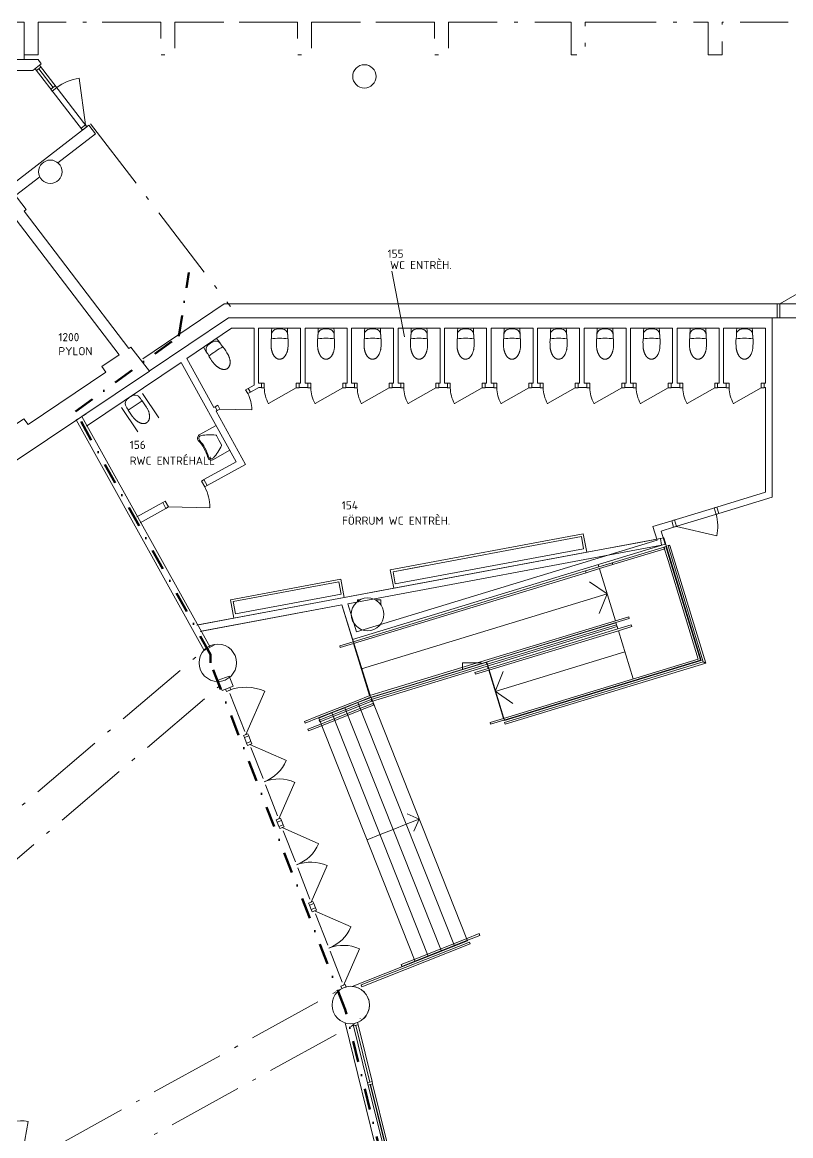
# Model space of a CAD drawing. Header units: millimetres. Extents: x -106764 to 80178, y -104573 to 57950.
# Drawn here: x 44226 to 60672, y 15084 to 38909 of the extents above; entities that cross this region are included whole.
import ezdxf

# ---------------------------------------------------------------- set-up
doc = ezdxf.new("R2010")
doc.units = ezdxf.units.MM
doc.header["$LTSCALE"] = 100
doc.linetypes.add('Brand EI 60', pattern=[10.5, 4.5, -3, 0, -3])
doc.linetypes.add('IMPORT-A_PSTRECK_4', pattern=[24, 16, -3.6, 0.8, -3.6])
for name, color, linetype, lineweight in [('A-------T--', 1, 'Continuous', 13), ('A----004E-N', 4, 'Continuous', 13), ('A-13G---EDN', 1, 'Continuous', 9), ('A-27C---E-N', 7, 'Continuous', 18), ('A-27C---EJN', 1, 'Continuous', 9), ('A-27D---E-N', 7, 'Continuous', 9), ('A-3312-EA-', 3, 'Continuous', 9), ('A-42D--CE-N', 1, 'Continuous', 9), ('A-42D--FE-N', 1, 'Continuous', 9), ('A-43CB--E-N', 3, 'Continuous', 18), ('A-44B---E-N', 1, 'Continuous', 9), ('A-45BY--E-N', 1, 'Continuous', 9), ('A-45CA--E-N', 1, 'Continuous', 9), ('A-5-----E-N', 1, 'Continuous', 9), ('A-A-NTA-T2N', 1, 'Continuous', 13), ('A-B-B-EI-60', 6, 'Brand EI 60', 100), ('A-STOMME', 3, 'Continuous', 9), ('A030', 7, 'Continuous', 9), ('A030-O', 1, 'IMPORT-A_PSTRECK_4', 9), ('A037', 1, 'IMPORT-A_PSTRECK_4', 9), ('A040-O', 1, 'IMPORT-A_PSTRECK_4', 9), ('A045', 1, 'Continuous', 9), ('A046', 1, 'Continuous', 9), ('A120', 9, 'Continuous', 9), ('A120-NR', 9, 'Continuous', 9)]:
    doc.layers.add(name, color=color, linetype=linetype, lineweight=lineweight)
doc.styles.add('ISOCPEUR_1', font='isocpeur.ttf', dxfattribs={"height": 500.025001})
doc.styles.add('ISOCPEUR_3', font='isocpeur.ttf', dxfattribs={"height": 175})

# ---------------------------------------------------------------- blocks, each defined once
blk = doc.blocks.new('CW Pardörr-Glas-Ram - Bef parti_par_mot Mässan Entré 8-9916640-A-40_P0010')
at = {"layer": 'A-13G---EDN'}
for p, q in [((-855, 5), (-250, 610)), ((855, 5), (250, 610))]:
    blk.add_line(p, q, dxfattribs=at)
for centre, start, end in [((-855, 5), 0, 45), ((855, 5), 135, 180)]:
    blk.add_arc(centre, 855, start, end, dxfattribs=at)
at = {"layer": 'A-42D--CE-N'}
for p, q in [((-785, 5), (-70, 5)), ((70, 5), (785, 5))]:
    blk.add_line(p, q, dxfattribs=at)
blk = doc.blocks.new('Rectangular Mullion - 50x100-9916565-A-40_P0010')
at = {"layer": 'A-42D--FE-N'}
for p, q in [((-50, 50), (0, 50)), ((-50, -50), (-50, 50)), ((0, 50), (0, -50)), ((0, -50), (-50, -50))]:
    blk.add_line(p, q, dxfattribs=at)
blk = doc.blocks.new('Rectangular Mullion - 50x100-4116405-A-40_P0010')
at = {"layer": 'A-42D--FE-N'}
for p, q in [((0, 50), (-50, 50)), ((-50, 50), (-50, -50)), ((0, -50), (0, 50)), ((-50, -50), (0, -50))]:
    blk.add_line(p, q, dxfattribs=at)
blk = doc.blocks.new('System Panel - Fyllning 100-9916646-A-40_P0010')
at = {"layer": 'A-42D--FE-N'}
for p, q in [((50, 50), (-50, 50)), ((-50, 50), (-50, -50)), ((50, -50), (50, 50)), ((-50, -50), (50, -50))]:
    blk.add_line(p, q, dxfattribs=at)
blk = doc.blocks.new('Rectangular Mullion - 50x100-9916536-A-40_P0010')
at = {"layer": 'A-42D--FE-N'}
for p, q in [((-25, 50), (25, 50)), ((-25, -50), (-25, 50)), ((25, 50), (25, -50)), ((25, -50), (-25, -50))]:
    blk.add_line(p, q, dxfattribs=at)
blk = doc.blocks.new('CW Pardörr-Glas-Ram - Bef parti_par_mot Mässan Entré 8-9916597-A-40_P0010')
at = {"layer": 'A-13G---EDN'}
for p, q in [((-855, 5), (-250, 610)), ((855, 5), (250, 610))]:
    blk.add_line(p, q, dxfattribs=at)
for centre, start, end in [((-855, 5), 0, 45), ((855, 5), 135, 180)]:
    blk.add_arc(centre, 855, start, end, dxfattribs=at)
at = {"layer": 'A-42D--CE-N'}
for p, q in [((-785, 5), (-70, 5)), ((70, 5), (785, 5))]:
    blk.add_line(p, q, dxfattribs=at)
blk = doc.blocks.new('System Panel - Fyllning 100-9916619-A-40_P0010')
at = {"layer": 'A-42D--FE-N'}
for p, q in [((50, 50), (-50, 50)), ((-50, 50), (-50, -50)), ((50, -50), (50, 50)), ((-50, -50), (50, -50))]:
    blk.add_line(p, q, dxfattribs=at)
blk = doc.blocks.new('CW Dörr-Glas-Ram_Bef - Bef parti_enkel_mot Mässan Entré 8-9917968-A-40_P0010')
at = {"layer": 'A-13G---EDN'}
blk.add_line((-505, -5), (209, -720), dxfattribs=at)
blk.add_arc((-505, -5), 1010, 315, 360, dxfattribs=at)
at = {"layer": 'A-42D--CE-N'}
blk.add_line((-435, -5), (435, -5), dxfattribs=at)
blk = doc.blocks.new('System Panel - Fyllning 100-9917974-A-40_P0010')
at = {"layer": 'A-42D--FE-N'}
for p, q in [((64, 50), (-64, 50)), ((-64, 50), (-64, -50)), ((64, -50), (64, 50)), ((-64, -50), (64, -50))]:
    blk.add_line(p, q, dxfattribs=at)
blk = doc.blocks.new('System Panel - Partiglas_ tunnt-9919870-A-40_P0010')
at = {"layer": 'A-42D--FE-N'}
for p, q in [((638, 1), (-638, 1)), ((-638, 1), (-638, -1)), ((638, -1), (638, 1)), ((-638, -1), (638, -1))]:
    blk.add_line(p, q, dxfattribs=at)
blk = doc.blocks.new('System Panel - Partiglas_ tunnt-9919869-A-40_P0010')
at = {"layer": 'A-42D--FE-N'}
for p, q in [((625, 1), (-625, 1)), ((-625, 1), (-625, -1)), ((625, -1), (625, 1)), ((-625, -1), (625, -1))]:
    blk.add_line(p, q, dxfattribs=at)
blk = doc.blocks.new('Rectangular Mullion - 50x100-9919105-A-40_P0010')
at = {"layer": 'A-42D--FE-N'}
for p, q in [((51933, -14931), (51627, -16170)), ((52031, -14955), (51725, -16194))]:
    blk.add_line(p, q, dxfattribs=at)
blk = doc.blocks.new('Rectangular Mullion - 50x100-9919106-A-40_P0010')
at = {"layer": 'A-42D--FE-N'}
for p, q in [((52882, -11095), (52581, -12309)), ((52979, -11119), (52679, -12333))]:
    blk.add_line(p, q, dxfattribs=at)
blk = doc.blocks.new('Rectangular Mullion - 50x100-9919871-A-40_P0010')
at = {"layer": 'A-42D--FE-N'}
for p, q in [((-50, 50), (0, 50)), ((-50, -50), (-50, 50)), ((0, 50), (0, -50)), ((0, -50), (-50, -50))]:
    blk.add_line(p, q, dxfattribs=at)
blk = doc.blocks.new('Rectangular Mullion - 50x100-9919868-A-40_P0010')
at = {"layer": 'A-42D--FE-N'}
for p, q in [((-25, 50), (25, 50)), ((-25, -50), (-25, 50)), ((25, 50), (25, -50)), ((25, -50), (-25, -50))]:
    blk.add_line(p, q, dxfattribs=at)
blk = doc.blocks.new('M_Concrete-Round-Column - 700 mm-9914613-A-40_P0010')
at = {"layer": 'A-27D---E-N'}
for start, end in [(360, 180), (180, 360)]:
    blk.add_arc((0, 0), 350, start, end, dxfattribs=at)
blk = doc.blocks.new('Pelare - Betong - Rektangulär - 400x400-10072587-A-40_P0010')
at = {"layer": 'A-27D---E-N'}
for p, q in [((-200, 200), (200, 200)), ((-200, 57), (-200, 200)), ((200, 200), (200, 179))]:
    blk.add_line(p, q, dxfattribs=at)
blk = doc.blocks.new('Pelare - Betong - Rektangulär - 500x500-10072886-A-40_P0010')
at = {"layer": 'A-27D---E-N'}
for p, q in [((-250, 250), (-196, 250)), ((-250, 215), (-250, 250)), ((129, 250), (250, 250)), ((250, 250), (250, 144))]:
    blk.add_line(p, q, dxfattribs=at)
blk = doc.blocks.new('A-40_P0010_Ej modellerat_dwg_Innerdörr standard - D10A-4348392-A-40-P-010-10184486-A-40_P0010')
at = {"layer": 'A-42D--CE-N'}
blk.add_line((430, 72), (492, 72), dxfattribs=at)
at = {"layer": 'A-42D--CE-N', "flags": 128}
for points in [[(492, -72), (430, -72), (430, 72), (-337, 515)], [(-518, 72), (-455, 72), (-455, -72), (-518, -72)]]:
    blk.add_lwpolyline(points, dxfattribs=at)
at = {"layer": 'A-42D--CE-N'}
blk.add_arc((430, 72), 885, 150, 180, dxfattribs=at)
blk = doc.blocks.new('A-40_P0010_Ej modellerat_dwg_Innerdörr standard - D8A-3693973-A-40-P-010-10184487-A-40_P0010')
at = {"layer": 'A-42D--CE-N'}
blk.add_line((330, 47), (392, 47), dxfattribs=at)
at = {"layer": 'A-42D--CE-N', "flags": 128}
for points in [[(392, -48), (330, -48), (330, 47), (-263, 390)], [(-418, 47), (-355, 47), (-355, -48), (-418, -48)]]:
    blk.add_lwpolyline(points, dxfattribs=at)
at = {"layer": 'A-42D--CE-N'}
blk.add_arc((330, 47), 685, 150, 180, dxfattribs=at)
blk = doc.blocks.new('A-40_P0010_Ej modellerat_dwg_Innerdörr standard - D8A-3693974-A-40-P-010-10184488-A-40_P0010')
at = {"layer": 'A-42D--CE-N'}
blk.add_line((330, -48), (392, -48), dxfattribs=at)
at = {"layer": 'A-42D--CE-N', "flags": 128}
for points in [[(-418, -48), (-355, -48), (-355, 47), (-418, 47)], [(392, 47), (330, 47), (330, -48), (-263, -390)]]:
    blk.add_lwpolyline(points, dxfattribs=at)
at = {"layer": 'A-42D--CE-N'}
blk.add_arc((330, -48), 685, 180, 210, dxfattribs=at)
blk = doc.blocks.new('A-40_P0010_Ej modellerat_dwg_Innerdörr standard - D10C-3836224-A-40-P-010-10184489-A-40_P0010')
at = {"layer": 'A-42D--CE-N'}
blk.add_line((430, 72), (492, 72), dxfattribs=at)
at = {"layer": 'A-42D--CE-N', "flags": 128}
for points in [[(492, -72), (430, -72), (430, 72), (-337, 515)], [(-518, 72), (-455, 72), (-455, -72), (-518, -72)]]:
    blk.add_lwpolyline(points, dxfattribs=at)
at = {"layer": 'A-42D--CE-N'}
blk.add_arc((430, 72), 885, 150, 180, dxfattribs=at)
blk = doc.blocks.new('A-40_P0010_Ej modellerat_dwg_Handrail Type - Handrail_Internal_-V8-A-40-P-010-10184513-A-40_P0010')
at = {"layer": 'A-45BY--E-N', "flags": 128}
blk.add_lwpolyline([(320897, 194155), (321229, 193318), (321340, 193039), (321377, 193054), (321266, 193333), (320934, 194169), (320824, 194448), (320786, 194433)], close=True, dxfattribs=at)
blk = doc.blocks.new('A-40_P0010_Ej modellerat_dwg_Handrail Type - Handrail_Internal_-V9-A-40-P-010-10184514-A-40_P0010')
at = {"layer": 'A-45BY--E-N', "flags": 128}
blk.add_lwpolyline([(315859, 192155), (316302, 191040), (316413, 190761), (316450, 190776), (316339, 191055), (315897, 192170), (315786, 192449), (315749, 192434)], close=True, dxfattribs=at)
blk = doc.blocks.new('A-40_P0010_Ej modellerat_dwg_Railing - 40 x 12mm-V10-A-40-P-010-10184515-A-40_P0010')
at = {"layer": 'A-45BY--E-N'}
for p, q in [((20, 0), (20, -3)), ((-20, -6), (-20, -5))]:
    blk.add_line(p, q, dxfattribs=at)
blk = doc.blocks.new('A-40_P0010_Ej modellerat_dwg_Railing - Railing-1477839-A-40-P-010-10184516-A-40_P0010')
at = {"layer": 'A-45BY--E-N'}
for p, q in [((321421, 193080), (321423, 193080)), ((321423, 193080), (321434, 193084)), ((321435, 193084), (321439, 193085)), ((321440, 193085), (321444, 193087))]:
    blk.add_line(p, q, dxfattribs=at)
at = {"layer": 'A-45BY--E-N', "flags": 128}
blk.add_lwpolyline([(321421, 193080), (321420, 193080), (323020, 187826), (323058, 187838), (321459, 193091)], dxfattribs=at)
at = {"rotation": 196.9319157025189}
blk.add_blockref('A-40_P0010_Ej modellerat_dwg_Railing - 40 x 12mm-V10-A-40-P-010-10184515-A-40_P0010', (321439, 193085), dxfattribs=at)
blk = doc.blocks.new('A-40_P0010_Ej modellerat_dwg_Railing - 40 x 12mm-V11-A-40-P-010-10184518-A-40_P0010')
at = {"layer": 'A-45BY--E-N', "flags": 128}
blk.add_lwpolyline([(20, 0), (20, -6), (-20, -6), (-20, 0)], dxfattribs=at)
blk = doc.blocks.new('A-40_P0010_Ej modellerat_dwg_Railing - Railing-1477927-A-40-P-010-10184519-A-40_P0010')
at = {"layer": 'A-45BY--E-N', "flags": 128}
blk.add_lwpolyline([(320970, 190233), (320931, 190222), (322238, 185931), (324758, 186698), (324747, 186737), (322264, 185981)], close=True, dxfattribs=at)
at = {"layer": 'A-45BY--E-N'}
blk.add_open_spline([(322238, 185931), (322238, 185931), (322238, 185931), (322239, 185933), (322239, 185934), (322240, 185936), (322241, 185937), (322242, 185939), (322243, 185941), (322244, 185943), (322245, 185945), (322246, 185946), (322247, 185948), (322247, 185949), (322248, 185951), (322249, 185953), (322250, 185954), (322251, 185956), (322252, 185958), (322253, 185959), (322253, 185961), (322254, 185962), (322255, 185964), (322256, 185965), (322257, 185967), (322258, 185968), (322258, 185970), (322259, 185972), (322260, 185973), (322261, 185975), (322262, 185976), (322262, 185978), (322263, 185979), (322264, 185980), (322264, 185981), (322264, 185981)], degree=3, knots=[0, 0, 0, 0, 0.083333, 0.125, 0.166667, 0.208333, 0.229167, 0.25, 0.291667, 0.333333, 0.354167, 0.375, 0.395833, 0.416667, 0.4375, 0.458333, 0.479167, 0.5, 0.520833, 0.541667, 0.5625, 0.583333, 0.604167, 0.625, 0.645833, 0.666667, 0.6875, 0.708333, 0.75, 0.770833, 0.791667, 0.833333, 0.875, 0.916667, 1, 1, 1, 1], dxfattribs=at)
at = {"extrusion": (0, 0, -1), "zscale": -0.9999999999999999, "rotation": 253.0697205094505}
blk.add_blockref('A-40_P0010_Ej modellerat_dwg_Railing - 40 x 12mm-V11-A-40-P-010-10184518-A-40_P0010', (-324753, 186717), dxfattribs=at)
blk = doc.blocks.new('A-40_P0010_Ej modellerat_dwg_Handrail Type - Handrail_Internal_-V12-A-40-P-010-10184520-A-40_P0010')
at = {"layer": 'A-45BY--E-N', "flags": 128}
for points in [[(324171, 188490), (322657, 193465), (322569, 193752), (322608, 193763), (322695, 193476), (324209, 188502)], [(324296, 188217), (324297, 188215), (324384, 187928), (324366, 187922)], [(324365, 187922), (324346, 187916), (324259, 188203), (324258, 188206)]]:
    blk.add_lwpolyline(points, dxfattribs=at)
blk = doc.blocks.new('A-40_P0010_Ej modellerat_dwg_Handrail Type - Handrail_Internal_-V13-A-40-P-010-10184521-A-40_P0010')
at = {"layer": 'A-45BY--E-N', "flags": 128}
blk.add_lwpolyline([(324434, 186735), (322324, 186093), (321056, 190259), (320968, 190546), (320930, 190535), (321018, 190248), (322298, 186043), (324445, 186697), (324732, 186784), (324721, 186823)], close=True, dxfattribs=at)
blk = doc.blocks.new('A-40_P0010_Ej modellerat_dwg_Railing - 40 x 12mm-V29-A-40-P-010-10184551-A-40_P0010')
at = {"layer": 'A-45BY--E-N', "flags": 128}
blk.add_lwpolyline([(20, 0), (20, -6), (-20, -6), (-20, 0)], dxfattribs=at)
blk = doc.blocks.new('A-40_P0010_Ej modellerat_dwg_Railing - Railing-1543055-A-40-P-010-10184552-A-40_P0010')
at = {"layer": 'A-45BY--E-N'}
for p, q in [((315351, 193301), (315314, 193287)), ((315314, 193287), (316232, 190972))]:
    blk.add_line(p, q, dxfattribs=at)
at = {"layer": 'A-45BY--E-N', "flags": 128}
blk.add_lwpolyline([(316232, 190972), (316269, 190987), (315351, 193301)], dxfattribs=at)
at = {"rotation": 201.6466183874598}
blk.add_blockref('A-40_P0010_Ej modellerat_dwg_Railing - 40 x 12mm-V29-A-40-P-010-10184551-A-40_P0010', (315332, 193294), dxfattribs=at)
blk = doc.blocks.new('A-40_P0010_Ej modellerat_dwg_Handfat Handikapp - Type 1-3836099-A-40-P-010-10184556-A-40_P0010')
at = {"layer": 'A-5-----E-N'}
for p, q in [((-177, 73), (-177, 488)), ((427, 488), (427, 73))]:
    blk.add_line(p, q, dxfattribs=at)
at = {"layer": 'A-5-----E-N', "flags": 128}
blk.add_lwpolyline([(14, 173), (125, 173), (236, 173)], dxfattribs=at)
at = {"layer": 'A-5-----E-N'}
for centre, radius, start, end in [((-102, 488), 75, 77.4496, 180), ((-90, 479), 60, 77.9272, 198.5155), ((125, 1509), 971, 257.4496, 282.5504), ((125, 1486), 969, 257.9272, 270), ((125, 1486), 969, 270, 282.0728), ((340, 479), 60, 341.4845, 102.0728), ((352, 488), 75, 360, 102.5504), ((822, 785), 1022, 198.5155, 216.175), ((-572, 785), 1022, 323.825, 341.4845), ((14, 194), 21, 216.175, 270), ((236, 194), 21, 270, 323.825)]:
    blk.add_arc(centre, radius, start, end, dxfattribs=at)
blk = doc.blocks.new('A-40_P0010_Ej modellerat_dwg_WC Vägghängd-6893_Ifo - Standard-1610373-A-40-P-010-10184566-A-40_P0010')
at = {"layer": 'A-5-----E-N'}
for p, q in [((-45, 218), (-49, 263)), ((295, 218), (299, 263))]:
    blk.add_line(p, q, dxfattribs=at)
for centre, radius, start, end in [((1533, 407), 1591, 175.213, 182.5562), ((-1283, 407), 1591, 357.4438, 2.5562), ((125, 2079), 1753, 264.0529, 264.2474), ((125, 2079), 1753, 264.0529, 275.9471), ((4089, 393), 4140, 180.808, 183.8896), ((-3839, 393), 4140, 356.1104, 359.192), ((125, 2079), 1753, 275.7526, 275.9471), ((77, 256), 128, 197.252, 260.748), ((125, 549), 425, 260.748, 279.252), ((173, 256), 128, 279.252, 342.748)]:
    blk.add_arc(centre, radius, start, end, dxfattribs=at)
blk.add_open_spline([(307, 478), (307, 487), (306, 507), (304, 531), (301, 549), (299, 564), (296, 577), (293, 591), (289, 604), (285, 617), (281, 630), (276, 642), (271, 654), (266, 666), (260, 677), (254, 687), (248, 697), (241, 707), (234, 716), (227, 724), (219, 732), (211, 739), (203, 746), (195, 752), (187, 757), (179, 762), (170, 766), (162, 769), (153, 772), (144, 773), (135, 775), (124, 775), (111, 774), (95, 771), (80, 766), (65, 759), (51, 749), (39, 740), (30, 731), (21, 722), (11, 710), (1, 696), (-6, 684), (-13, 671), (-21, 655), (-30, 634), (-38, 611), (-44, 588), (-49, 564), (-52, 548), (-53, 539)], degree=3, knots=[0, 0, 0, 0, 0.033333, 0.066667, 0.083333, 0.1, 0.116667, 0.133333, 0.15, 0.166667, 0.183333, 0.2, 0.216667, 0.233333, 0.25, 0.266667, 0.283333, 0.3, 0.316667, 0.333333, 0.35, 0.366667, 0.383333, 0.4, 0.416667, 0.433333, 0.45, 0.466667, 0.483333, 0.5, 0.516667, 0.533333, 0.5625, 0.591667, 0.620833, 0.65, 0.679167, 0.708333, 0.722917, 0.7375, 0.766667, 0.795833, 0.810417, 0.825, 0.854167, 0.883333, 0.9125, 0.941667, 0.970833, 1, 1, 1, 1], dxfattribs=at)
blk = doc.blocks.new('A-40_P0010_Ej modellerat_dwg_HWC_ABAKO_0003 - Armstöd Vägghängd-4340815-A-40-P-010-10184571-A-40_P0010')
at = {"layer": 'A-5-----E-N'}
for p, q in [((-270, -712), (-270, -87)), ((-180, -214), (180, -214)), ((270, -712), (270, -87))]:
    blk.add_line(p, q, dxfattribs=at)
at = {"layer": 'A-5-----E-N', "flags": 128}
for points in [[(-177, -214), (-180, -214), (-180, -369)], [(180, -369), (180, -214), (177, -214)]]:
    blk.add_lwpolyline(points, dxfattribs=at)
at = {"layer": 'A-5-----E-N'}
for centre, radius, start, end in [((944, -222), 1121, 173.2547, 179.5859), ((-51, -128), 124, 97.8126, 162.1874), ((0, -482), 482, 81.8902, 98.1098), ((51, -128), 124, 17.8126, 82.1874), ((-944, -222), 1121, 0.4141, 6.7453)]:
    blk.add_arc(centre, radius, start, end, dxfattribs=at)
blk.add_open_spline([(-180, -369), (-180, -379), (-179, -394), (-178, -414), (-176, -428), (-174, -443), (-171, -457), (-168, -472), (-164, -486), (-160, -499), (-156, -512), (-151, -525), (-145, -538), (-140, -549), (-134, -561), (-127, -572), (-120, -582), (-113, -592), (-106, -601), (-98, -610), (-90, -618), (-82, -625), (-73, -631), (-64, -637), (-56, -642), (-47, -646), (-37, -650), (-28, -653), (-19, -654), (-9, -656), (0, -656), (9, -656), (18, -655), (27, -653), (38, -650), (48, -645), (59, -640), (69, -634), (82, -625), (96, -612), (107, -599), (116, -588), (124, -577), (134, -561), (142, -544), (149, -530), (155, -515), (161, -496), (168, -472), (173, -447), (177, -421), (179, -395), (180, -378), (180, -369)], degree=3, knots=[0, 0, 0, 0, 0.033333, 0.05, 0.066667, 0.083333, 0.1, 0.116667, 0.133333, 0.15, 0.166667, 0.183333, 0.2, 0.216667, 0.233333, 0.25, 0.266667, 0.283333, 0.3, 0.316667, 0.333333, 0.35, 0.366667, 0.383333, 0.4, 0.416667, 0.433333, 0.45, 0.466667, 0.483333, 0.5, 0.516667, 0.533333, 0.547917, 0.5625, 0.591667, 0.60625, 0.620833, 0.65, 0.679167, 0.708333, 0.722917, 0.7375, 0.766667, 0.795833, 0.810417, 0.825, 0.854167, 0.883333, 0.9125, 0.941667, 0.970833, 1, 1, 1, 1], dxfattribs=at)
blk = doc.blocks.new('A-40_P0010_Ej modellerat_dwg_Handrail Type - Handrail_Internal_-V60-A-40-P-010-10184699-A-40_P0010')
at = {"layer": 'A-45BY--E-N', "flags": 128}
blk.add_lwpolyline([(324635, 187105), (324297, 188215), (324209, 188502), (324171, 188490), (324259, 188203), (324596, 187093), (324684, 186806), (324722, 186818)], close=True, dxfattribs=at)
blk = doc.blocks.new('A-40_P0010_Ej modellerat_dwg_Handrail Type - Handrail_Internal_-V61-A-40-P-010-10184700-A-40_P0010')
at = {"layer": 'A-45BY--E-N', "flags": 128}
blk.add_lwpolyline([(321504, 193114), (321503, 193113), (321590, 192826), (323105, 187852), (323192, 187565), (323230, 187576), (323143, 187863), (321628, 192838), (321543, 193120)], dxfattribs=at)
blk = doc.blocks.new('A-40_P0010_Ej modellerat_dwg_Handrail Type - Handrail_Internal_-V62-A-40-P-010-10184701-A-40_P0010')
at = {"layer": 'A-45BY--E-N', "flags": 128}
blk.add_lwpolyline([(322969, 187810), (322124, 190585), (322037, 190872), (321998, 190860), (322086, 190573), (322930, 187799), (323018, 187512), (323056, 187523)], close=True, dxfattribs=at)
blk = doc.blocks.new('A-40_P0010_Ej modellerat_dwg_Railing - 40 x 12mm-V66-A-40-P-010-10184705-A-40_P0010')
at = {"layer": 'A-45BY--E-N', "flags": 128}
blk.add_lwpolyline([(-19, -6), (-20, -6), (-20, 0)], dxfattribs=at)
blk = doc.blocks.new('A-40_P0010_Ej modellerat_dwg_Railing - Railing-4084752-A-40-P-010-10184706-A-40_P0010')
at = {"layer": 'A-45BY--E-N', "flags": 128}
blk.add_lwpolyline([(321441, 193080), (321461, 193087), (321018, 194203), (320981, 194188), (321423, 193072)], dxfattribs=at)
at = {"extrusion": (0, 0, -1), "zscale": -0.9999999999999999, "rotation": 338.3533816125395}
blk.add_blockref('A-40_P0010_Ej modellerat_dwg_Railing - 40 x 12mm-V66-A-40-P-010-10184705-A-40_P0010', (-321442, 193080), dxfattribs=at)
blk = doc.blocks.new('A-40_P0010_Ej modellerat_dwg_Handrail Type - Handrail_Internal_-V67-A-40-P-010-10184707-A-40_P0010')
at = {"layer": 'A-45BY--E-N', "flags": 128}
blk.add_lwpolyline([(321064, 194221), (321396, 193385), (321507, 193106), (321544, 193120), (321434, 193399), (321102, 194236), (320991, 194515), (320954, 194500)], close=True, dxfattribs=at)
blk = doc.blocks.new('PD17')
at = {"layer": 'A-------T--'}
for p, q in [((6977, -92664), (7549, -93237)), ((8597, -92664), (8134, -93329))]:
    blk.add_line(p, q, dxfattribs=at)
for centre, start, end in [((6977, -92664), 315, 0), ((8597, -92664), 180, 235.1356)]:
    blk.add_arc(centre, 810, start, end, dxfattribs=at)
at = {"layer": 'A046', "flags": 128}
for points in [[(6977, -92664), (6927, -92664), (6927, -92544), (6977, -92544)], [(8647, -92664), (8597, -92664), (8597, -92544), (8647, -92544)]]:
    blk.add_lwpolyline(points, close=True, dxfattribs=at)
blk = doc.blocks.new('D13')
at = {"layer": 'A-------T--'}
blk.add_line((-50, -120), (-899, -969), dxfattribs=at)
blk.add_arc((-50, -120), 1200, 180, 225, dxfattribs=at)
at = {"layer": 'A046', "flags": 128}
for points in [[(-1300, -120), (-1250, -120), (-1250, 0), (-1300, 0)], [(-50, -120), (0, -120), (0, 0), (-50, 0)]]:
    blk.add_lwpolyline(points, close=True, dxfattribs=at)
blk = doc.blocks.new('Dörrparti KLM')
at = {"layer": 'A-43CB--E-N'}
for p, q in [((-7579, -60675), (-7479, -60675)), ((-5762, -60675), (-5662, -60675)), ((-7579, -60795), (-7479, -60795)), ((-5762, -60795), (-5662, -60795))]:
    blk.add_line(p, q, dxfattribs=at)
at = {"layer": 'A-42D--CE-N'}
for name, p in [('PD17', (-16225, 31870)), ('PD17', (-14405, 31870)), ('D13', (-4359, -60675))]:
    blk.add_blockref(name, p, dxfattribs=at)

msp = doc.modelspace()

# ---------------------------------------------------------------- linework, layer by layer
at = {"layer": 'A----004E-N'}
for p, q in [((56283.6, 27683.5), (56283.3, 27684.7)), ((56745.8, 26679.4), (56364.7, 26937)), ((51094.2, 26713.5), (51094, 26714.7)), ((48735, 26272.5), (48734.7, 26274.5)), ((54346.8, 24593.4), (54727.9, 24335.7))]:
    msp.add_line(p, q, dxfattribs=at)
at = {"layer": 'A----004E-N', "flags": 128}
for points in [[(56231.4, 27962.8), (52102.9, 27191.2), (56231.4, 27962.8), (56304.8, 27569.6), (52176.3, 26798), (52102.9, 27191.2)], [(51482.7, 25075.5), (56743.4, 26678.5), (56573, 26255.6)], [(57121.8, 25435.8), (54347.7, 24590.5), (54519.6, 25017.2)]]:
    msp.add_lwpolyline(points, dxfattribs=at)
for points in [[(52834.8, 27277.1), (52161.3, 27151.2), (56191.3, 27904.5), (56240, 27644), (52210, 26890.7), (52161.3, 27151.2)], [(48682.8, 26551.9), (51042, 26992.9), (51115.5, 26599.7), (48756.3, 26158.7)], [(48741.3, 26512), (51002, 26934.5), (51050.7, 26674), (48790, 26251.5)]]:
    msp.add_lwpolyline(points, close=True, dxfattribs=at)
at = {"layer": 'A-27C---E-N'}
for p, q in [((48546.9, 32885.8), (46803.6, 31708.1)), ((60378, 32885.8), (48546.9, 32885.8)), ((60378, 32585.8), (60378, 32885.8)), ((48638.7, 32585.8), (46945.4, 31441.8)), ((48638.7, 32585.8), (60378, 32585.8))]:
    msp.add_line(p, q, dxfattribs=at)
at = {"layer": 'A-27C---EJN'}
for p, q in [((52752.9, 10948.4), (51133.5, 17501.3)), ((51399.6, 17508.3), (51400.5, 17504.7))]:
    msp.add_line(p, q, dxfattribs=at)
at = {"layer": 'A-27D---E-N'}
for p, q in [((44309.1, 34901.8), (43915, 35419)), ((44270.2, 34870.4), (44309.1, 34901.8)), ((46509.7, 31931.1), (44270.2, 34870.4)), ((44075.5, 34713.4), (46301.6, 31791.8)), ((46551.3, 31959), (46509.7, 31931.1)), ((46946, 31441), (46551.3, 31959)), ((46301.6, 31791.8), (45927, 31540.9)), ((45927, 31540.9), (46018.1, 31421.4)), ((44031, 29489), (46946, 31441)), ((46018.1, 31421.4), (44350.2, 30304.5)), ((44258.6, 30423.7), (43634.1, 30005.5)), ((44350.2, 30304.5), (44258.6, 30423.7))]:
    msp.add_line(p, q, dxfattribs=at)
for centre, start, end in [((48411, 25203), 0, 180), ((48411, 25203), 180, 360), ((51256, 17881), 0, 180), ((51256, 17881), 180, 0)]:
    msp.add_arc(centre, 400, start, end, dxfattribs=at)
at = {"layer": 'A-3312-EA-'}
msp.add_line((51455.9, 17600.1), (51457.2, 17595), dxfattribs=at)
at = {"layer": 'A-42D--CE-N'}
msp.add_line((60440.5, 32885.8), (60378, 32885.8), dxfattribs=at)
at = {"layer": 'A-42D--CE-N', "flags": 128}
msp.add_lwpolyline([(60378, 32585.8), (60440.5, 32585.8), (60440.5, 32885.8), (61466.8, 33478.3)], dxfattribs=at)
at = {"layer": 'A-43CB--E-N'}
for p, q in [((60278, 30630.7), (60278, 32585.8)), ((45595.8, 30524.4), (45377.3, 30403)), ((60278, 29940.7), (60278, 30630.7)), ((45377.3, 30403), (48122, 25465.7)), ((48248.7, 25536.1), (45504, 30473.4)), ((52176.3, 26798), (51115.4, 26599.7)), ((48756.3, 26158.7), (47961.8, 26010.2)), ((48122, 25465.7), (48340.5, 25587.1)), ((48654.8, 24920.8), (48421.7, 24830.2)), ((48421.7, 24830.2), (48506.8, 24611.2)), ((48739.9, 24701.7), (48654.8, 24920.8)), ((48506.8, 24611.2), (48739.9, 24701.7))]:
    msp.add_line(p, q, dxfattribs=at)
at = {"layer": 'A-43CB--E-N', "flags": 128}
for points in [[(45604.5, 30264.5), (47628, 31631.5), (48805.7, 29506.1), (48115.1, 29123.5), (48185.4, 28996.6), (49002.8, 29449.6), (48373.6, 30585.2), (48399.8, 30599.7), (48353.8, 30682.8), (48327.5, 30668.2), (47748.6, 31713), (48707.6, 32360.8), (49188, 32360.8), (49188, 31145.1), (49062.3, 31075.4), (49108.3, 30992.3), (49286, 31090.8), (49343, 31090.8), (49343, 31185.8), (49283, 31185.8), (49283, 32360.8), (50183, 32360.8), (50183, 31185.8)], [(50183, 31185.8), (50153, 31185.8), (50153, 31090.8), (50338, 31090.8), (50338, 31185.8), (50278, 31185.8), (50278, 32360.8), (51178, 32360.8), (51178, 31185.8), (51148, 31185.8), (51148, 31090.8), (51333, 31090.8), (51333, 31185.8), (51273, 31185.8), (51273, 32360.8), (52173, 32360.8), (52173, 31185.8), (52143, 31185.8), (52143, 31090.8), (52328, 31090.8), (52328, 31185.8), (52268, 31185.8), (52268, 32360.8), (53168, 32360.8), (53168, 31185.8), (53138, 31185.8), (53138, 31090.8), (53323, 31090.8), (53323, 31185.8), (53263, 31185.8), (53263, 32360.8), (54163, 32360.8), (54163, 31185.8), (54133, 31185.8), (54133, 31090.8), (54318, 31090.8), (54318, 31185.8), (54258, 31185.8), (54258, 32360.8), (55158, 32360.8), (55158, 31185.8)], [(55158, 31185.8), (55128, 31185.8), (55128, 31090.8), (55313, 31090.8), (55313, 31185.8), (55253, 31185.8), (55253, 32360.8), (56153, 32360.8), (56153, 31185.8)], [(56153, 31185.8), (56123, 31185.8), (56123, 31090.8), (56308, 31090.8), (56308, 31185.8), (56248, 31185.8), (56248, 32360.8), (57148, 32360.8), (57148, 31185.8), (57118, 31185.8), (57118, 31090.8), (57303, 31090.8), (57303, 31185.8), (57243, 31185.8), (57243, 32360.8), (58143, 32360.8), (58143, 31185.8), (58113, 31185.8), (58113, 31090.8), (58298, 31090.8), (58298, 31185.8), (58238, 31185.8), (58238, 32360.8), (59138, 32360.8), (59138, 31185.8), (59108, 31185.8), (59108, 31090.8), (59293, 31090.8), (59293, 31185.8), (59233, 31185.8), (59233, 32360.8), (60133, 32360.8), (60133, 31185.8), (60103, 31185.8), (60103, 31090.8), (60133, 31090.8), (60133, 28853.2), (59090.5, 28535.8), (59132.7, 28397.1), (60278, 28745.8), (60278, 29940.7)], [(46748.3, 28200.3), (47302, 28507.1), (47231.7, 28634), (46678, 28327.2)], [(48035.9, 25876.5), (51065.9, 26442.9), (51291.6, 25701.7), (57988.2, 27740.3), (57902.3, 28022.5), (58166.5, 28102.9), (58124.2, 28241.7), (57721.3, 28119), (57810.9, 27824.8), (51379.8, 25867), (51197, 26467.4), (57909.6, 27722.1), (57882.9, 27864.6), (57433.5, 27780.6), (56304.8, 27569.6)]]:
    msp.add_lwpolyline(points, dxfattribs=at)
at = {"layer": 'A-44B---E-N'}
for p, q in [((44264.2, 38908.7), (38709.4, 38908.7)), ((44264.2, 38108.7), (44264.2, 38908.7)), ((44564.2, 38108.7), (44264.2, 38108.7)), ((61688, 32885.8), (60378, 32885.8)), ((71145.1, 32585.8), (48655.5, 32585.8)), ((58124.2, 28241.7), (59090.5, 28535.8)), ((59132.7, 28397.1), (58166.5, 28102.9)), ((47983, 26014.2), (57958.4, 27878.7)), ((57958.4, 27878.7), (58757, 25250.4)), ((56553.2, 27303.4), (56567.8, 27255.6)), ((56579.4, 27217.3), (56919.1, 26101.6)), ((51065.9, 26442.9), (48057.2, 25880.5)), ((51670.4, 24511.2), (51065.9, 26442.9)), ((56930.7, 26063.3), (56931.8, 26059.8)), ((54169.1, 25215.1), (51690, 24461.8)), ((54547, 23971.2), (54169.1, 25215.1)), ((54197.8, 25082.7), (54182.3, 25133.9)), ((54523, 24014.6), (54209.5, 25044.4)), ((58757, 25250.4), (54547, 23971.2)), ((51690, 24461.8), (53752.7, 19256.2)), ((54536.1, 23971.6), (54534.7, 23976.4)), ((53752.7, 19256.2), (51285.1, 18278.5))]:
    msp.add_line(p, q, dxfattribs=at)
at = {"layer": 'A-44B---E-N', "flags": 128}
msp.add_lwpolyline([(54170.6, 25172.2), (54157.5, 25215.2), (51678.1, 24460.4)], dxfattribs=at)
at = {"layer": 'A-44B---E-N'}
for start, end in [(82.57461, 85.37253), (72.73554, 77.9371), (62.89327, 68.10541), (53.04678, 58.27473), (43.19455, 48.4449), (33.33428, 38.61577), (23.46225, 28.78723), (13.57206, 18.95917), (3.65159, 9.13153), (353.67499, 359.30424), (310.35057, 329.63942), (333.10841, 339.65049), (343.57526, 349.47724), (291.06172, 296.43078), (300.34464, 306.91729)]:
    msp.add_arc((51256, 17881), 400, start, end, dxfattribs=at)
at = {"layer": 'A-45CA--E-N'}
for p, q in [((56567.8, 27255.6), (56553.2, 27303.4)), ((56919.1, 26101.6), (56579.4, 27217.3)), ((56956.6, 25978.5), (56972.1, 25927.3)), ((56983.8, 25889), (57297.3, 24859.2)), ((51306.2, 25653.8), (51291.6, 25701.6)), ((51657.1, 24501.1), (51317.8, 25615.6)), ((54182.3, 25133.9), (54197.8, 25082.7)), ((54209.5, 25044.4), (54523, 24014.6)), ((57308.9, 24820.9), (57310.4, 24816.1)), ((51131.9, 24241.3), (51410.8, 24351.9)), ((51410.8, 24351.9), (51689.8, 24462.4)), ((51410.8, 24351.9), (53473.8, 19145.7)), ((51410.8, 24351.9), (53473.8, 19145.7)), ((51689.8, 24462.4), (53752.7, 19256.2)), ((50574.1, 24020.3), (50853, 24130.8)), ((50853, 24130.8), (51131.9, 24241.3)), ((50853, 24130.8), (52916, 18924.7)), ((50853, 24130.8), (52916, 18924.7)), ((51131.9, 24241.3), (53194.9, 19035.2)), ((51131.9, 24241.3), (53194.9, 19035.2)), ((50574.1, 24020.3), (52637.1, 18814.2)), ((50574.1, 24020.3), (52637.1, 18814.2)), ((54534.7, 23976.4), (54536.1, 23971.6)), ((52721.2, 21859.3), (52461.6, 21971.6)), ((52163.4, 21638.3), (52442.3, 21748.8)), ((52442.3, 21748.8), (52721.2, 21859.3)), ((52721.2, 21859.3), (52609, 21599.7)), ((51605.6, 21417.2), (51884.5, 21527.8)), ((51884.5, 21527.8), (52163.4, 21638.3))]:
    msp.add_line(p, q, dxfattribs=at)
at = {"layer": 'A-45CA--E-N', "flags": 128}
for points in [[(54170.6, 25172.2), (54157.5, 25215.2), (56931.8, 26059.8), (56944.9, 26016.7)], [(56757.6, 26006.8), (56931.8, 26059.8), (56930.7, 26063.3)]]:
    msp.add_lwpolyline(points, dxfattribs=at)
at = {"layer": 'A-A-NTA-T2N'}
msp.add_line((52405.6, 32180.9), (52138.5, 33582.1), dxfattribs=at)
at = {"layer": 'A-B-B-EI-60'}
for p, q in [((47576.2, 32188.9), (47792, 33551.9)), ((45364.2, 30581.8), (47576.2, 32188.9)), ((48255.5, 25380.8), (45364.2, 30581.8)), ((48255.5, 25203), (48255.5, 25380.8)), ((51138.5, 17783.2), (48255.5, 25203)), ((52925.5, 10551.7), (51138.5, 17783.2))]:
    msp.add_line(p, q, dxfattribs=at)
at = {"layer": 'A-STOMME'}
msp.add_circle((51548.3, 37750.6), 250, dxfattribs=at)
at = {"layer": 'A030'}
for p, q in [((43944.7, 35388.8), (45648.6, 36705.3)), ((45648.6, 36705.3), (45791, 36521)), ((45791, 36521), (44988.5, 35900.8)), ((44601.7, 35602), (44081.7, 35200.2))]:
    msp.add_line(p, q, dxfattribs=at)
at = {"layer": 'A030', "flags": 128}
for points in [[(38346, 38307.1), (38374.8, 38279.9), (38709.4, 38637.3), (38709.4, 38908.7), (44264.2, 38908.7), (44264.2, 38108.7)], [(38333, 37894.4), (39064.4, 38675.7), (44031.2, 38675.7), (44031.2, 37875.7), (44449.8, 37875.7), (44634.2, 38018.1), (44564.2, 38108.7), (44031.2, 38108.7)]]:
    msp.add_lwpolyline(points, dxfattribs=at)
at = {"layer": 'A030'}
msp.add_circle((44827.3, 35709.7), 250, dxfattribs=at)
at = {"layer": 'A030-O', "flags": 128}
for points in [[(44264.2, 38208.7), (44564.2, 38208.7), (44564.2, 38908.7), (45818, 38908.7)], [(45938, 38908.7), (47191.7, 38908.7), (47191.7, 38208.7), (47491.7, 38208.7), (47491.7, 38908.7), (48745.4, 38908.7)], [(48865.4, 38908.7), (50119.1, 38908.7), (50119.1, 38208.7), (50419.1, 38208.7), (50419.1, 38908.7), (51672.9, 38908.7)], [(51792.9, 38908.7), (53046.6, 38908.7), (53046.6, 38208.7), (53346.6, 38208.7), (53346.6, 38908.7), (55974, 38908.7), (55974, 38208.7), (56274, 38208.7), (56274, 38908.7), (58901.5, 38908.7), (58901.5, 38208.7), (59201.5, 38208.7), (59201.5, 38908.7), (60613.7, 38908.7)]]:
    msp.add_lwpolyline(points, dxfattribs=at)
at = {"layer": 'A037'}
for p, q in [((42736.9, 20886), (48151.3, 25507.2)), ((43256.3, 20277.5), (48670.7, 24898.8)), ((44948.9, 14863.7), (51063, 18231.4)), ((45334.9, 14163), (51449, 17530.6))]:
    msp.add_line(p, q, dxfattribs=at)
at = {"layer": 'A040-O'}
msp.add_line((45688.8, 36736.4), (48683, 32825.9), dxfattribs=at)
at = {"layer": 'A045'}
for p, q in [((44499.7, 37914.2), (45514, 36601.4)), ((44530.3, 37874.6), (44625.2, 37948)), ((44577.7, 37911.3), (44885.9, 37512.4)), ((44594.6, 37987.6), (45609, 36674.8))]:
    msp.add_line(p, q, dxfattribs=at)
at = {"layer": 'A045', "extrusion": (0, 0, -1)}
msp.add_line((45443.9, 37710.3), (45578.4, 36714.3), dxfattribs=at)
at = {"layer": 'A045', "extrusion": (0, 0, -1), "flags": 128}
for points in [[(-44869, 37436.2), (-44964, 37509.6), (-44933.4, 37549.1), (-44838.4, 37475.8)], [(-45483.5, 36640.9), (-45578.4, 36714.3), (-45609, 36674.7), (-45514.1, 36601.4)]]:
    msp.add_lwpolyline(points, close=True, dxfattribs=at)
at = {"layer": 'A045', "extrusion": (0, 0, -1)}
msp.add_arc((-45578.4, 36714.3), 1005, 52.30754, 82.30754, dxfattribs=at)

# ---------------------------------------------------------------- block references
for name, p, rotation in [('A-40_P0010_Ej modellerat_dwg_WC Vägghängd-6893_Ifo - Standard-1610373-A-40-P-010-10184566-A-40_P0010', (49858, 32473.3), 180), ('A-40_P0010_Ej modellerat_dwg_WC Vägghängd-6893_Ifo - Standard-1610373-A-40-P-010-10184566-A-40_P0010', (50853, 32473.3), 180), ('A-40_P0010_Ej modellerat_dwg_WC Vägghängd-6893_Ifo - Standard-1610373-A-40-P-010-10184566-A-40_P0010', (51848, 32473.3), 180), ('A-40_P0010_Ej modellerat_dwg_WC Vägghängd-6893_Ifo - Standard-1610373-A-40-P-010-10184566-A-40_P0010', (52843, 32473.3), 180), ('A-40_P0010_Ej modellerat_dwg_WC Vägghängd-6893_Ifo - Standard-1610373-A-40-P-010-10184566-A-40_P0010', (53838, 32473.3), 180), ('A-40_P0010_Ej modellerat_dwg_WC Vägghängd-6893_Ifo - Standard-1610373-A-40-P-010-10184566-A-40_P0010', (54833, 32473.3), 180), ('A-40_P0010_Ej modellerat_dwg_WC Vägghängd-6893_Ifo - Standard-1610373-A-40-P-010-10184566-A-40_P0010', (55828, 32473.3), 180), ('A-40_P0010_Ej modellerat_dwg_WC Vägghängd-6893_Ifo - Standard-1610373-A-40-P-010-10184566-A-40_P0010', (56823, 32473.3), 180), ('A-40_P0010_Ej modellerat_dwg_WC Vägghängd-6893_Ifo - Standard-1610373-A-40-P-010-10184566-A-40_P0010', (57818, 32473.3), 180), ('A-40_P0010_Ej modellerat_dwg_WC Vägghängd-6893_Ifo - Standard-1610373-A-40-P-010-10184566-A-40_P0010', (58813, 32473.3), 180), ('A-40_P0010_Ej modellerat_dwg_WC Vägghängd-6893_Ifo - Standard-1610373-A-40-P-010-10184566-A-40_P0010', (59808, 32473.3), 180), ('A-40_P0010_Ej modellerat_dwg_WC Vägghängd-6893_Ifo - Standard-1610373-A-40-P-010-10184566-A-40_P0010', (48286.6, 32212.1), 214.0399876997452), ('A-40_P0010_Ej modellerat_dwg_HWC_ABAKO_0003 - Armstöd Vägghängd-4340815-A-40-P-010-10184571-A-40_P0010', (46524.3, 30885.9), 34.03998769974503), ('A-40_P0010_Ej modellerat_dwg_Innerdörr standard - D8A-3693973-A-40-P-010-10184487-A-40_P0010', (48720, 30831.4), 208.9913054817677), ('A-40_P0010_Ej modellerat_dwg_Handfat Handikapp - Type 1-3836099-A-40-P-010-10184556-A-40_P0010', (48647.7, 29940.9), 118.9913054817683), ('A-40_P0010_Ej modellerat_dwg_Innerdörr standard - D10C-3836224-A-40-P-010-10184489-A-40_P0010', (47697.5, 28809.2), 208.9913054817682), ('A-40_P0010_Ej modellerat_dwg_Innerdörr standard - D10A-4348392-A-40-P-010-10184486-A-40_P0010', (58616.4, 28315.7), 196.9319157025053), ('A-40_P0010_Ej modellerat_dwg_Handrail Type - Handrail_Internal_-V13-A-40-P-010-10184521-A-40_P0010', (244782.4, -297041.2), 90.00000000000001), ('A-40_P0010_Ej modellerat_dwg_Railing - Railing-1477927-A-40-P-010-10184519-A-40_P0010', (244782.4, -297041.2), 90.00000000000001), ('A-40_P0010_Ej modellerat_dwg_Handrail Type - Handrail_Internal_-V60-A-40-P-010-10184699-A-40_P0010', (244782.4, -297041.2), 90.00000000000001), ('A-40_P0010_Ej modellerat_dwg_Handrail Type - Handrail_Internal_-V12-A-40-P-010-10184520-A-40_P0010', (244782.4, -297041.2), 90.00000000000001), ('A-40_P0010_Ej modellerat_dwg_Handrail Type - Handrail_Internal_-V61-A-40-P-010-10184700-A-40_P0010', (244782.4, -297041.2), 90.00000000000001), ('A-40_P0010_Ej modellerat_dwg_Railing - Railing-1477839-A-40-P-010-10184516-A-40_P0010', (244782.4, -297041.2), 90.00000000000001), ('A-40_P0010_Ej modellerat_dwg_Handrail Type - Handrail_Internal_-V62-A-40-P-010-10184701-A-40_P0010', (244782.4, -297041.2), 90.00000000000001), ('A-40_P0010_Ej modellerat_dwg_Handrail Type - Handrail_Internal_-V67-A-40-P-010-10184707-A-40_P0010', (244782.4, -297041.2), 90.00000000000001), ('A-40_P0010_Ej modellerat_dwg_Handrail Type - Handrail_Internal_-V8-A-40-P-010-10184513-A-40_P0010', (244782.4, -297041.2), 90.00000000000001), ('A-40_P0010_Ej modellerat_dwg_Railing - Railing-4084752-A-40-P-010-10184706-A-40_P0010', (244782.4, -297041.2), 90.00000000000001), ('A-40_P0010_Ej modellerat_dwg_Handrail Type - Handrail_Internal_-V9-A-40-P-010-10184514-A-40_P0010', (244782.4, -297041.2), 90.00000000000001), ('A-40_P0010_Ej modellerat_dwg_Railing - Railing-1543055-A-40-P-010-10184552-A-40_P0010', (244782.4, -297041.2), 90.00000000000001)]:
    msp.add_blockref(name, p, dxfattribs=dict(rotation=rotation))
for p in [(49760.7, 31138.3), (50755.7, 31138.3), (51750.7, 31138.3), (52745.7, 31138.3), (53740.7, 31138.3), (54735.7, 31138.3), (55730.7, 31138.3), (56725.7, 31138.3), (57720.7, 31138.3), (58715.7, 31138.3), (59710.7, 31138.3)]:
    msp.add_blockref('A-40_P0010_Ej modellerat_dwg_Innerdörr standard - D8A-3693974-A-40-P-010-10184488-A-40_P0010', p)
at = {"layer": 'A-27D---E-N'}
for name, p in [('M_Concrete-Round-Column - 700 mm-9914613-A-40_P0010', (51616.4, 26240.9)), ('Pelare - Betong - Rektangulär - 500x500-10072886-A-40_P0010', (51650, 26300)), ('Pelare - Betong - Rektangulär - 400x400-10072587-A-40_P0010', (53850, 25000))]:
    msp.add_blockref(name, p, dxfattribs=at)
at = {"layer": 'A-42D--CE-N'}
for name, p, rotation in [('CW Dörr-Glas-Ram_Bef - Bef parti_enkel_mot Mässan Entré 8-9917968-A-40_P0010', (48824.4, 24139.2), 111.2338882926396), ('CW Pardörr-Glas-Ram - Bef parti_par_mot Mässan Entré 8-9916640-A-40_P0010', (49399.8, 22658.1), 291.2338882926404), ('CW Pardörr-Glas-Ram - Bef parti_par_mot Mässan Entré 8-9916597-A-40_P0010', (50091.6, 20877.7), 291.2338882926404), ('CW Pardörr-Glas-Ram - Bef parti_par_mot Mässan Entré 8-9916597-A-40_P0010', (50783.4, 19097.4), 291.2338882926404), ('Dörrparti KLM', (-10961.6, -12571.7), 124.8644286173528)]:
    msp.add_blockref(name, p, dxfattribs=dict(at, rotation=rotation))
at = {"layer": 'A-42D--FE-N'}
for name, p, rotation in [('Rectangular Mullion - 50x100-4116405-A-40_P0010', (48623.4, 24656.5), 111.2338882926396), ('System Panel - Fyllning 100-9917974-A-40_P0010', (49048.7, 23561.7), 291.2338882926396), ('Rectangular Mullion - 50x100-4116405-A-40_P0010', (49072.1, 23501.6), 111.2338882926404), ('System Panel - Fyllning 100-9916646-A-40_P0010', (49745.7, 21767.9), 291.2338882926404), ('System Panel - Fyllning 100-9916619-A-40_P0010', (50437.5, 19987.6), 291.2338882926404), ('Rectangular Mullion - 50x100-9919106-A-40_P0010', (-646.9, 2617.7), 27.76193132578959), ('System Panel - Partiglas_ tunnt-9919869-A-40_P0010', (51514, 16837.1), 103.8809656628947), ('Rectangular Mullion - 50x100-9919105-A-40_P0010', (-1282.9, 5191.5), 27.76193132578966), ('System Panel - Partiglas_ tunnt-9919870-A-40_P0010', (51829, 15562.4), 103.8809656628947)]:
    msp.add_blockref(name, p, dxfattribs=dict(at, rotation=rotation))
at = {"layer": 'A-42D--FE-N', "extrusion": (0, 0, -1)}
for name, p, rotation in [('Rectangular Mullion - 50x100-9916536-A-40_P0010', (-49016.3, 23645.1), 248.7661117073604), ('Rectangular Mullion - 50x100-9916536-A-40_P0010', (-49718.6, 21837.8), 248.7661117073597), ('Rectangular Mullion - 50x100-9916536-A-40_P0010', (-49772.9, 21698), 248.7661117073597), ('Rectangular Mullion - 50x100-9916536-A-40_P0010', (-50410.3, 20057.5), 248.7661117073597), ('Rectangular Mullion - 50x100-9916536-A-40_P0010', (-50464.6, 19917.7), 248.7661117073597), ('Rectangular Mullion - 50x100-9916565-A-40_P0010', (-51111.1, 18253.8), 248.7661117073597), ('Rectangular Mullion - 50x100-9919871-A-40_P0010', (-51352, 17492.7), 76.1190343371053), ('Rectangular Mullion - 50x100-9919868-A-40_P0010', (-51670, 16205.8), 76.1190343371053)]:
    msp.add_blockref(name, p, dxfattribs=dict(at, rotation=rotation))

# ---------------------------------------------------------------- texts
at = {"layer": 'A-A-NTA-T2N', "char_height": 175, "attachment_point": 1, "line_spacing_factor": 1.149209, "style": 'ISOCPEUR_1'}
for s, insert, width in [('155', (52044, 34044.5), 397.383), ('WC ENTRÈH.', (52096.4, 33802), 1528.88), ('156', (46526.4, 29954.7), 397.383), ('RWC ENTRÉHALL', (46526.4, 29614.7), 2114.498), ('154', (51063.3, 28660.2), 418.298), ('FÖRRUM WC ENTRÈH.', (51067.9, 28332.4), 2658.285)]:
    msp.add_mtext(s, dxfattribs=dict(at, insert=insert, width=width))
at = {"layer": 'A120', "insert": (45000, 31958.5), "char_height": 175, "width": 836.597, "attachment_point": 1, "line_spacing_factor": 1.149209, "style": 'ISOCPEUR_3'}
msp.add_mtext('PYLON', dxfattribs=at)
at = {"layer": 'A120-NR', "insert": (45000, 32258.5), "char_height": 175, "width": 543.788, "attachment_point": 1, "line_spacing_factor": 1.149209, "style": 'ISOCPEUR_3'}
msp.add_mtext('1200', dxfattribs=at)

doc.saveas('drawing.dxf')
